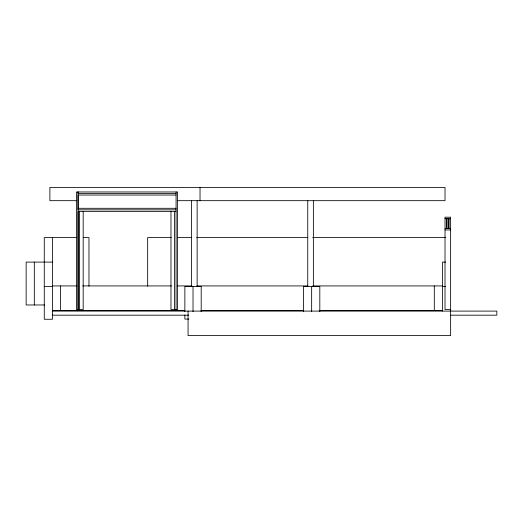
<?xml version="1.0" encoding="UTF-8"?>
<svg xmlns="http://www.w3.org/2000/svg" width="523" height="523" viewBox="0 0 523 523"><rect width="100%" height="100%" fill="white"/><g stroke="black" fill="none" stroke-linecap="round" stroke-linejoin="round"><path stroke-width="0.78" d="M176.074 193.503L78.077 193.503L78.077 191.974L78.077 309.564L78.077 211.37L176.074 211.37M176.074 195.033L78.077 195.033L78.077 209.834L176.074 209.834M76.829 200.675L49.881 200.675L49.881 187.404L445.014 187.404L445.014 200.675L177.179 200.675M78.077 208.304L176.074 208.304M445.014 218.719L450.63 218.719M445.014 228.414L450.63 228.414M445.014 229.943L450.63 229.943M76.776 237.605L44.272 237.605L44.272 261.931M83.281 237.605L88.969 237.605L88.969 286.212M171.348 237.605L147.663 237.605L147.663 286.212M177.879 237.605L191.764 237.605M196.661 237.605L307.72 237.605M312.623 237.605L445.727 237.605M52.437 262.101L26.15 262.101L26.15 304.974L44.56 304.974M445.727 262.101L442.465 262.101L442.465 311.1M52.437 285.924L76.92 285.924M82.634 285.924L171.57 285.924M177.277 285.924L191.967 285.924M196.864 285.924L307.825 285.924M312.721 285.924L442.465 285.924M44.272 286.597L52.437 286.597M442.465 286.597L445.727 286.597M450.63 309.564L445.014 309.564L445.014 217.189L450.63 217.189L450.63 335.596L188.064 335.596L188.064 311.1M52.437 310.42L184.626 310.42M200.943 310.42L303.745 310.42M319.252 310.42L442.465 310.42M52.437 311.1L496.85 311.1L496.85 315.179L450.63 315.179M52.437 315.179L188.725 315.179M188.947 319.076L184.861 319.076L184.861 314.996M449.1 218.719L449.1 228.414M448.616 218.719L448.616 228.414M447.087 218.719L447.087 228.414M446.544 218.719L446.544 228.414M434.299 285.924L434.299 310.42M319.815 311.76L319.815 286.447L303.477 286.447L303.477 311.76M313.369 200.675L313.369 286.421M311.649 286.447L311.649 311.76M307.753 200.675L307.753 286.421M201.198 311.728L201.198 286.421L184.861 286.421L184.861 311.728M200.028 187.404L200.028 200.675M197.138 200.675L197.132 286.421M193.026 286.421L193.026 311.728M191.523 200.675L191.523 286.421M176.074 191.974L176.074 309.564M174.545 211.37L174.545 309.564M170.969 211.37L170.969 309.564L177.604 309.564L177.604 191.974L76.548 191.974L76.548 309.564L83.183 309.564L83.183 211.37M79.614 211.37L79.614 309.564M60.603 285.924L60.603 310.42M52.437 237.605L52.437 319.259L44.272 319.259L44.272 262.101M34.315 262.101L34.315 304.974"/></g></svg>
